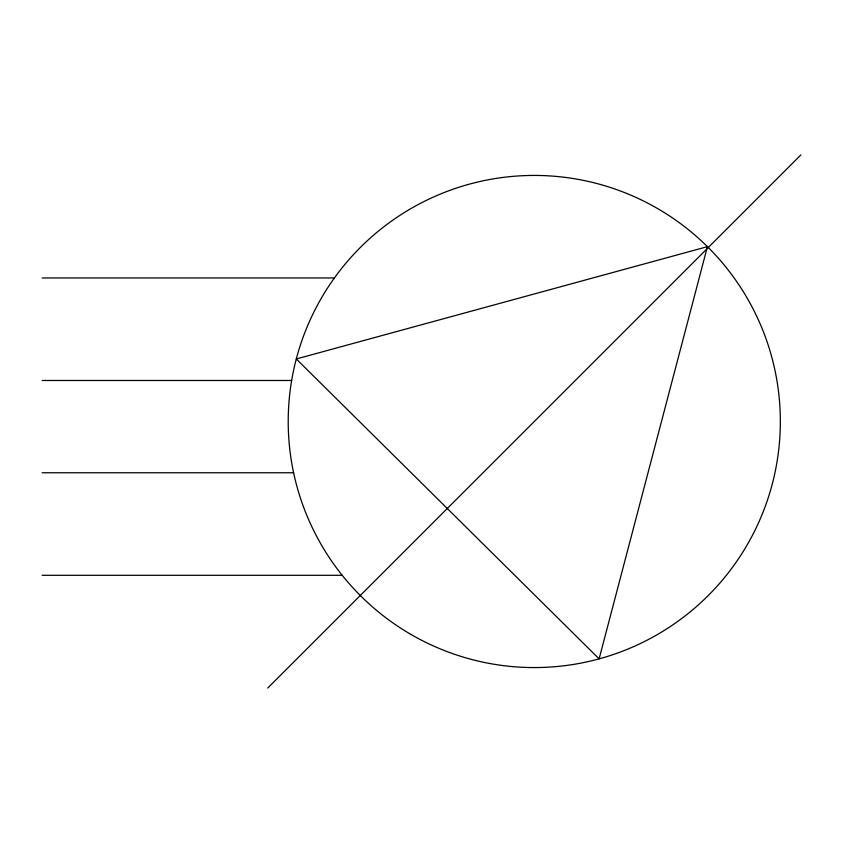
<?xml version="1.0" encoding="UTF-8"?>
<svg xmlns="http://www.w3.org/2000/svg" width="843" height="843" viewBox="0 0 843 843"><rect width="100%" height="100%" fill="white"/><g stroke="black" fill="none" stroke-linecap="round" stroke-linejoin="round"><path stroke-width="1.26" d="M267.705 688.067L800.85 154.933M42.15 277.958L334.418 277.958M42.15 380.488L291.657 380.488M42.15 472.765L293.617 472.765M42.15 575.295L342.195 575.295M707.425 246.662L599.12 658.868L296.293 358.97L707.425 246.662M411.247 634.6A246.061 246.061 0 0 0 780.344 421.5A246.061 246.061 0 0 0 411.247 208.4A246.061 246.061 0 0 0 411.247 634.6"/></g></svg>
